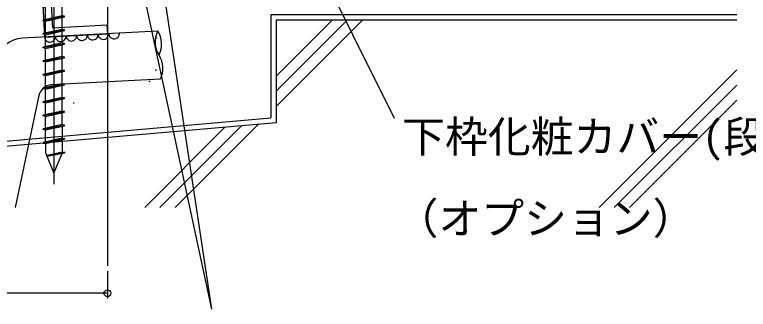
# Model space of a CAD drawing. Units: millimetres, scale not verified. Extents: x -525 to 525, y -803 to 799.
# Drawn here: x -197.6 to -60.6, y -46.7 to 8.3 of the extents above; entities that cross this region are included whole.
import ezdxf
from ezdxf.enums import TextEntityAlignment as Align

# ---------------------------------------------------------------- set-up
doc = ezdxf.new("R2010")
doc.units = ezdxf.units.MM
doc.header["$LTSCALE"] = 4
for name, color, linetype in [('0-4_YKK_12', 2, 'Continuous'), ('0-5_YKK_13', 4, 'Continuous'), ('0-6_YKK_D', 6, 'Continuous'), ('0-8_YSS_K', 3, 'Continuous')]:
    doc.layers.add(name, color=color, linetype=linetype)
doc.styles.add('ＭＳ ゴシック', font='')
doc.styles.get('ＭＳ ゴシック').set_extended_font_data('MS Gothic')

msp = doc.modelspace()

# ---------------------------------------------------------------- linework, layer by layer
at = {"layer": '0-4_YKK_12'}
msp.add_line((-180.3, 572.162), (-180.3, -38.602), dxfattribs=at)
at = {"layer": '0-5_YKK_13'}
for p, q in [((-190.3, 33.167), (-190.3, -23.384)), ((-188.73, 8.059), (-192.3, 7.265)), ((-188.3, 7.859), (-192.3, 7.141)), ((-188.73, 5.519), (-192.3, 4.725)), ((-170.907, 5.193), (-196.25, 3.865)), ((-188.3, 5.319), (-192.3, 4.601)), ((-188.73, 2.979), (-192.3, 2.185)), ((-188.3, 2.779), (-192.3, 2.061)), ((-188.73, 0.439), (-192.3, -0.355)), ((-188.3, 0.239), (-192.3, -0.479)), ((-188.73, -2.101), (-192.3, -2.895)), ((-188.3, -2.301), (-192.3, -3.019)), ((-170.436, -3.795), (-190.798, -4.862)), ((-188.73, -4.641), (-192.3, -5.435)), ((-188.3, -4.841), (-192.3, -5.559)), ((-193.112, -6.839), (-197.554, -27.736)), ((-188.73, -7.181), (-192.3, -7.975)), ((-188.3, -7.381), (-192.3, -8.099)), ((-188.73, -9.721), (-192.3, -10.515)), ((-188.3, -9.921), (-192.3, -10.639)), ((-188.73, -12.261), (-192.3, -13.055)), ((-188.3, -12.461), (-192.3, -13.179)), ((-188.73, -14.801), (-192.3, -15.595)), ((-191.87, -15.8), (-188.3, -15.001)), ((-188.73, -15.097), (-188.73, -17.336)), ((-188.3, -17.417), (-188.3, -17.536))]:
    msp.add_line(p, q, dxfattribs=at)
for points in [[(-182.804, 24.597), (-206.272, 23.367), (-206.188, 21.769), (-193.006, 22.46), (-192.043, 4.085)], [(-180.343, 6.3), (-190.529, 5.767), (-191.408, 22.544)], [(-191.87, 7.36), (-191.87, 9.6), (-192.3, 9.681), (-192.3, 9.805), (-188.3, 10.523), (-188.73, 10.599), (-188.73, 12.843)], [(-191.87, 4.82), (-191.87, 7.06), (-192.3, 7.141), (-192.3, 7.265), (-188.3, 7.983), (-188.73, 8.059), (-188.73, 10.303)], [(-191.87, 2.28), (-191.87, 4.52), (-192.3, 4.601), (-192.3, 4.725), (-188.3, 5.443), (-188.73, 5.519), (-188.73, 7.763)], [(-191.87, 7.06), (-188.3, 7.859), (-188.3, 7.983)], [(-192.043, 4.085), (-180.259, 4.703), (-180.343, 6.3)], [(-191.87, -0.26), (-191.87, 1.98), (-192.3, 2.061), (-192.3, 2.185), (-188.3, 2.903), (-188.73, 2.979), (-188.73, 5.223)], [(-191.87, 4.52), (-188.3, 5.319), (-188.3, 5.443)], [(-191.87, 1.98), (-188.3, 2.779), (-188.3, 2.903)], [(-191.87, -2.8), (-191.87, -0.56), (-192.3, -0.479), (-192.3, -0.355), (-188.3, 0.363), (-188.73, 0.439), (-188.73, 2.683)], [(-191.87, -5.34), (-191.87, -3.1), (-192.3, -3.019), (-192.3, -2.895), (-188.3, -2.177), (-188.73, -2.101), (-188.73, 0.143)], [(-191.87, -0.56), (-188.3, 0.239), (-188.3, 0.363)], [(-191.87, -7.88), (-191.87, -5.64), (-192.3, -5.559), (-192.3, -5.435), (-188.3, -4.717), (-188.73, -4.641), (-188.73, -2.397)], [(-191.87, -3.1), (-188.3, -2.301), (-188.3, -2.177)], [(-191.87, -10.42), (-191.87, -8.18), (-192.3, -8.099), (-192.3, -7.975), (-188.3, -7.257), (-188.73, -7.181), (-188.73, -4.937)], [(-191.87, -5.64), (-188.3, -4.841), (-188.3, -4.717)], [(-191.87, -12.96), (-191.87, -10.72), (-192.3, -10.639), (-192.3, -10.515), (-188.3, -9.797), (-188.73, -9.721), (-188.73, -7.477)], [(-191.87, -8.18), (-188.3, -7.381), (-188.3, -7.257)], [(-191.87, -15.5), (-191.87, -13.26), (-192.3, -13.179), (-192.3, -13.055), (-188.3, -12.337), (-188.73, -12.261), (-188.73, -10.017)], [(-191.87, -10.72), (-188.3, -9.921), (-188.3, -9.797)], [(-188.73, -12.557), (-188.73, -14.801), (-188.3, -14.877), (-192.3, -15.595), (-192.3, -15.719), (-191.87, -15.8), (-191.87, -17.548), (-190.3, -21.338), (-188.771, -17.646), (-191.632, -18.124), (-188.3, -17.536), (-188.771, -17.646)], [(-191.87, -13.26), (-188.3, -12.461), (-188.3, -12.337)], [(-188.3, -14.877), (-188.3, -15.001), (-192.3, -15.719)]]:
    msp.add_lwpolyline(points, dxfattribs=at)
msp.add_lwpolyline([(-188.3, -17.417), (-191.671, -18.029), (-188.73, -17.336)], close=True, dxfattribs=at)
for centre, radius, start, end in [((-191.044, 4.137), 1, 183, 3), ((-189.047, 4.242), 1, 183, 3), ((-187.05, 4.347), 1, 183, 3), ((-185.053, 4.451), 1, 183, 3), ((-183.055, 4.556), 1, 183, 3), ((-181.058, 4.661), 1, 183, 3), ((-179.061, 4.765), 1, 183, 3), ((-166.898, 3.15), 4.5, 153, 213), ((-174.681, 2.742), 4.5, 333, 33), ((-195.988, -1.128), 5, 93, 168), ((-174.446, -1.752), 4.5, 333, 33), ((-190.667, -7.359), 2.5, 93, 168)]:
    msp.add_arc(centre, radius, start, end, dxfattribs=at)
at = {"layer": '0-6_YKK_D'}
for p, q in [((-180.3, -39.602), (-180.3, -44.735)), ((-180.3, -43.735), (-261.3, -43.735))]:
    msp.add_line(p, q, dxfattribs=at)
for points in [[(-173.938, 39.984), (-173.559, 37.462), (-160.884, -46.745)], [(-151.3, 38.264), (-150.165, 35.981), (-126.789, -11.038)], [(-178.283, 34.179), (-177.747, 31.686), (-160.884, -46.745)]]:
    msp.add_lwpolyline(points, dxfattribs=at)
msp.add_circle((-180.3, -43.735), 0.637, dxfattribs=at)
at = {"layer": '0-8_YSS_K'}
for p, q in [((-149.8, 8.264), (-149.8, -11.006)), ((-62.8, 8.264), (-149.8, 8.264)), ((-148.8, 7.264), (-148.8, -11.922)), ((-132.687, 7.264), (-148.8, -8.848)), ((-135.516, 7.264), (-148.8, -6.02)), ((-138.344, 7.264), (-148.8, -3.192)), ((-62.8, 7.264), (-148.8, 7.264)), ((-182.074, 4.16), (-181.874, 4.16)), ((-171.233, 3.93), (-171.033, 3.93)), ((-171.369, -2.009), (-171.169, -2.009)), ((-62.8, -2.044), (-88.492, -27.736)), ((-172.558, -4.167), (-172.358, -4.167)), ((-62.8, -4.873), (-85.663, -27.736)), ((-186.691, -8.184), (-186.491, -8.184)), ((-62.8, -7.701), (-82.835, -27.736)), ((-289.715, -23.247), (-149.8, -11.006)), ((-148.8, -11.922), (-289.715, -24.251)), ((-152.169, -12.217), (-167.688, -27.736)), ((-158.368, -12.759), (-173.344, -27.736)), ((-155.268, -12.488), (-170.516, -27.736))]:
    msp.add_line(p, q, dxfattribs=at)

# ---------------------------------------------------------------- texts
at = {"layer": '0-6_YKK_D', "style": 'ＭＳ ゴシック'}
for s, p in [('下枠化粧カバー(段差あり)', (-125.284, -19.211)), ('（オプション）', (-126.511, -34.453))]:
    msp.add_text(s, height=5.865, dxfattribs=at).set_placement(p, align=Align.BOTTOM_LEFT)

doc.saveas('drawing.dxf')
